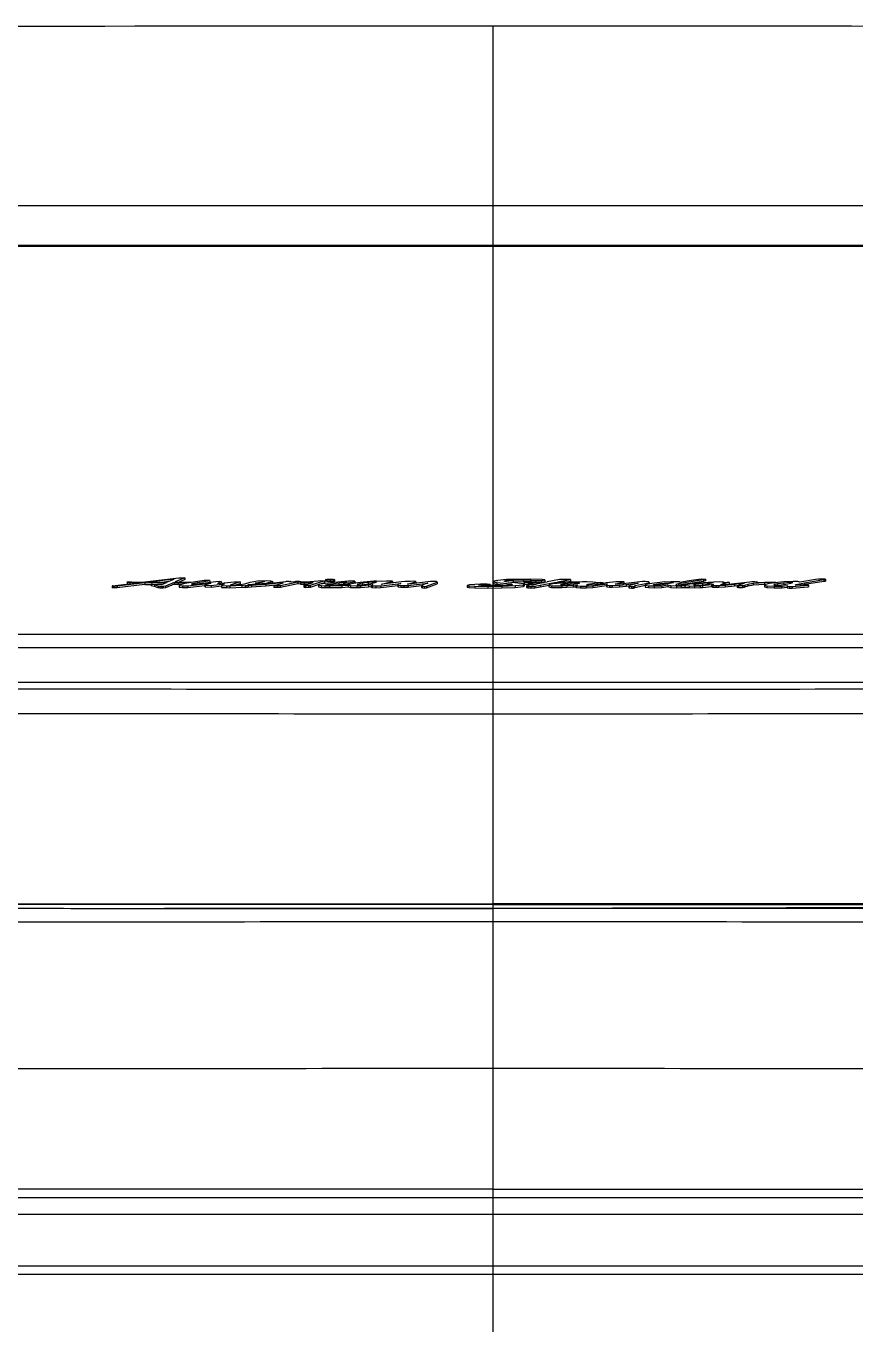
# Model space of a CAD drawing. Header units: millimetres. Extents: x 0 to 460316, y -63250 to 103204.
# Drawn here: x 204542.3 to 204639.6, y 49847.6 to 50000 of the extents above; entities that cross this region are included whole.
import ezdxf

# ---------------------------------------------------------------- set-up
doc = ezdxf.new("R2010")
doc.units = ezdxf.units.MM
doc.header["$LTSCALE"] = 25
doc.linetypes.add('CENTER', pattern=[50.8, 31.75, -6.35, 6.35, -6.35])
doc.layers.add('1', color=1, linetype='CENTER')
doc.layers.add('line', color=7, linetype='Continuous')

msp = doc.modelspace()

# ---------------------------------------------------------------- linework, layer by layer
for p, q in [((204552.42, 49934.26), (204555.44, 49934.63)), ((204556.25, 49934.62), (204553.01, 49934.22)), ((204554.18, 49934.71), (204554.71, 49934.72)), ((204554.23, 49934.66), (204554.18, 49934.71)), ((204554.18, 49934.71), (204554.18, 49934.51)), ((204554.52, 49934.64), (204554.23, 49934.66)), ((204554.23, 49934.66), (204554.23, 49934.48)), ((204555.44, 49934.63), (204554.52, 49934.64)), ((204554.52, 49934.64), (204554.52, 49934.51)), ((204554.71, 49934.72), (204555.37, 49934.69)), ((204555.37, 49934.69), (204555.9, 49934.68)), ((204555.9, 49934.68), (204560.26, 49935.2)), ((204556.25, 49934.62), (204558.8, 49934.65)), ((204556.25, 49934.62), (204556.25, 49934.42)), ((204559.7, 49935.04), (204556.69, 49934.68)), ((204556.69, 49934.68), (204558.93, 49934.71)), ((204558.28, 49934.43), (204558.8, 49934.65)), ((204559.06, 49934.76), (204558.54, 49934.7)), ((204559.71, 49934.65), (204558.71, 49934.22)), ((204558.93, 49934.71), (204559.7, 49935.04)), ((204559.71, 49934.65), (204560.17, 49934.66)), ((204559.71, 49934.65), (204559.71, 49934.45)), ((204560.97, 49935.19), (204559.84, 49934.71)), ((204559.84, 49934.71), (204560.73, 49934.7)), ((204560.17, 49934.66), (204560.17, 49934.46)), ((204560.17, 49934.66), (204560.88, 49934.65)), ((204560.26, 49935.2), (204560.65, 49935.21)), ((204560.97, 49934.99), (204560.3, 49934.7)), ((204560.65, 49935.21), (204560.97, 49935.19)), ((204560.73, 49934.7), (204561.45, 49934.71)), ((204560.88, 49934.65), (204561.45, 49934.65)), ((204560.88, 49934.65), (204560.88, 49934.52)), ((204560.97, 49935.19), (204560.97, 49934.99)), ((204563.23, 49934.87), (204560.97, 49934.54)), ((204561.45, 49934.71), (204561.64, 49934.68)), ((204561.64, 49934.68), (204561.45, 49934.65)), ((204561.45, 49934.65), (204561.45, 49934.61)), ((204561.64, 49934.68), (204561.64, 49934.64)), ((204563.9, 49934.85), (204561.76, 49934.48)), ((204562.04, 49934.47), (204564.61, 49934.78)), ((204563.35, 49934.88), (204563.23, 49934.87)), ((204563.58, 49934.89), (204563.35, 49934.88)), ((204563.86, 49934.88), (204563.58, 49934.89)), ((204563.9, 49934.85), (204563.86, 49934.88)), ((204563.9, 49934.85), (204563.9, 49934.7)), ((204564.61, 49934.78), (204565.01, 49934.79)), ((204565.21, 49934.76), (204564.81, 49934.53)), ((204564.81, 49934.53), (204566.75, 49934.72)), ((204565.01, 49934.79), (204565.21, 49934.76)), ((204565.21, 49934.76), (204565.21, 49934.57)), ((204567.46, 49934.71), (204566.28, 49934.33)), ((204566.75, 49934.72), (204567.11, 49934.74)), ((204567.11, 49934.74), (204567.46, 49934.71)), ((204567.46, 49934.71), (204567.46, 49934.51)), ((204568.02, 49934.48), (204568.61, 49934.68)), ((204568.61, 49934.68), (204569.48, 49934.83)), ((204569.21, 49934.57), (204569.6, 49934.67)), ((204569.48, 49934.83), (204570.55, 49934.88)), ((204569.96, 49934.64), (204569.56, 49934.58)), ((204569.6, 49934.67), (204569.68, 49934.68)), ((204569.6, 49934.67), (204569.6, 49934.59)), ((204569.68, 49934.68), (204570, 49934.74)), ((204569.68, 49934.68), (204569.68, 49934.6)), ((204570.32, 49934.73), (204569.96, 49934.64)), ((204570, 49934.74), (204570.28, 49934.75)), ((204570, 49934.74), (204570, 49934.65)), ((204570.12, 49934.46), (204572.06, 49934.68)), ((204570.28, 49934.75), (204570.28, 49934.72)), ((204570.28, 49934.75), (204570.32, 49934.73)), ((204571.03, 49934.68), (204570.47, 49934.54)), ((204572.34, 49934.61), (204570.47, 49934.41)), ((204570.55, 49934.88), (204571.03, 49934.86)), ((204571.03, 49934.86), (204571.23, 49934.75)), ((204571.23, 49934.75), (204571.03, 49934.68)), ((204571.03, 49934.68), (204571.03, 49934.56)), ((204571.23, 49934.75), (204571.23, 49934.59)), ((204571.42, 49934.27), (204572.49, 49934.6)), ((204572.06, 49934.68), (204572.8, 49934.78)), ((204574.24, 49934.7), (204572.18, 49934.25)), ((204572.45, 49934.61), (204572.34, 49934.61)), ((204572.34, 49934.61), (204572.34, 49934.55)), ((204572.49, 49934.6), (204572.45, 49934.61)), ((204572.45, 49934.61), (204572.45, 49934.59)), ((204572.8, 49934.78), (204572.88, 49934.79)), ((204572.88, 49934.79), (204573.21, 49934.81)), ((204573.21, 49934.81), (204573.41, 49934.78)), ((204573.25, 49934.74), (204573.92, 49934.78)), ((204573.36, 49934.75), (204573.25, 49934.74)), ((204573.41, 49934.78), (204573.36, 49934.75)), ((204573.36, 49934.75), (204573.36, 49934.74)), ((204573.41, 49934.78), (204573.41, 49934.75)), ((204573.92, 49934.78), (204573.98, 49934.79)), ((204573.98, 49934.79), (204574.1, 49934.81)), ((204574.1, 49934.81), (204574.4, 49934.81)), ((204574.24, 49934.7), (204574.24, 49934.5)), ((204574.55, 49934.67), (204574.24, 49934.7)), ((204574.4, 49934.81), (204574.59, 49934.77)), ((204574.55, 49934.67), (204574.97, 49934.66)), ((204574.55, 49934.67), (204574.55, 49934.47)), ((204574.59, 49934.77), (204574.79, 49934.73)), ((204574.79, 49934.73), (204575.66, 49934.76)), ((204574.91, 49934.31), (204576.02, 49934.67)), ((204574.97, 49934.66), (204575.47, 49934.66)), ((204574.97, 49934.66), (204574.97, 49934.46)), ((204575.47, 49934.66), (204576.02, 49934.67)), ((204575.47, 49934.66), (204575.47, 49934.49)), ((204575.66, 49934.76), (204576.61, 49934.85)), ((204577.37, 49934.83), (204575.66, 49934.28)), ((204576.61, 49934.85), (204576.89, 49934.87)), ((204577.37, 49934.63), (204576.81, 49934.45)), ((204578.04, 49934.63), (204576.81, 49934.45)), ((204576.89, 49934.87), (204577.24, 49934.86)), ((204577.24, 49934.86), (204577.37, 49934.83)), ((204577.37, 49934.83), (204577.37, 49934.63)), ((204577.47, 49935.01), (204577.62, 49935.04)), ((204577.47, 49935.01), (204577.47, 49934.81)), ((204577.61, 49934.97), (204577.47, 49935.01)), ((204577.61, 49934.77), (204577.47, 49934.81)), ((204578, 49934.95), (204577.61, 49934.97)), ((204577.61, 49934.97), (204577.61, 49934.77)), ((204578, 49934.75), (204577.61, 49934.77)), ((204577.62, 49935.04), (204578, 49935.06)), ((204577.8, 49934.47), (204579.03, 49934.63)), ((204578, 49935.06), (204578.37, 49935.04)), ((204578.39, 49934.97), (204578, 49934.95)), ((204578, 49934.95), (204578, 49934.75)), ((204578.39, 49934.77), (204578, 49934.75)), ((204580.18, 49934.81), (204578.04, 49934.63)), ((204578.37, 49935.04), (204578.53, 49935.01)), ((204578.53, 49935.01), (204578.39, 49934.97)), ((204578.39, 49934.97), (204578.39, 49934.77)), ((204578.53, 49934.81), (204578.39, 49934.77)), ((204578.53, 49935.01), (204578.53, 49934.81)), ((204579.03, 49934.63), (204579.82, 49934.71)), ((204579.03, 49934.63), (204579.03, 49934.43)), ((204579.98, 49934.72), (204579.58, 49934.64)), ((204579.58, 49934.64), (204579.7, 49934.61)), ((204579.58, 49934.64), (204579.58, 49934.45)), ((204579.7, 49934.61), (204580.14, 49934.63)), ((204579.7, 49934.61), (204579.7, 49934.41)), ((204579.82, 49934.71), (204579.98, 49934.72)), ((204579.82, 49934.71), (204579.82, 49934.69)), ((204580.14, 49934.63), (204580.89, 49934.74)), ((204580.14, 49934.63), (204580.14, 49934.43)), ((204580.69, 49934.81), (204580.18, 49934.81)), ((204581.52, 49934.67), (204580.25, 49934.44)), ((204580.93, 49934.79), (204580.69, 49934.81)), ((204580.89, 49934.74), (204580.93, 49934.79)), ((204580.89, 49934.74), (204580.89, 49934.56)), ((204580.93, 49934.79), (204580.93, 49934.59)), ((204583.15, 49934.79), (204581.52, 49934.67)), ((204582.47, 49934.64), (204581.8, 49934.57)), ((204583.11, 49934.68), (204582.47, 49934.64)), ((204582.47, 49934.64), (204582.47, 49934.48)), ((204582.79, 49934.52), (204583.46, 49934.7)), ((204583.46, 49934.7), (204583.11, 49934.68)), ((204583.11, 49934.68), (204583.11, 49934.6)), ((204583.46, 49934.79), (204583.15, 49934.79)), ((204584.06, 49934.77), (204583.46, 49934.79)), ((204584.02, 49934.45), (204585.32, 49934.76)), ((204584.61, 49934.81), (204584.06, 49934.77)), ((204586.39, 49934.72), (204584.17, 49934.44)), ((204585.09, 49934.81), (204584.61, 49934.81)), ((204585.32, 49934.79), (204585.09, 49934.81)), ((204585.32, 49934.76), (204585.32, 49934.79)), ((204585.32, 49934.76), (204585.32, 49934.58)), ((204586.83, 49934.75), (204586.39, 49934.72)), ((204587.42, 49934.78), (204586.83, 49934.75)), ((204587.11, 49934.45), (204588.06, 49934.71)), ((204589.8, 49934.77), (204587.26, 49934.44)), ((204587.74, 49934.79), (204587.42, 49934.78)), ((204588.06, 49934.76), (204587.74, 49934.79)), ((204588.06, 49934.71), (204588.06, 49934.76)), ((204588.06, 49934.71), (204588.06, 49934.54)), ((204589.32, 49934.21), (204590.59, 49934.68)), ((204590.19, 49934.78), (204589.8, 49934.77)), ((204590.51, 49934.77), (204590.19, 49934.78)), ((204590.59, 49934.68), (204590.51, 49934.77)), ((204590.59, 49934.68), (204590.59, 49934.48)), ((204597.29, 49934.81), (204597.2, 49934.72)), ((204597.2, 49934.72), (204597.56, 49934.65)), ((204597.2, 49934.72), (204597.2, 49934.52)), ((204597.55, 49934.88), (204597.29, 49934.81)), ((204597.55, 49934.88), (204597.7, 49934.89)), ((204597.56, 49934.65), (204597.56, 49934.45)), ((204597.56, 49934.65), (204598.8, 49934.53)), ((204598.71, 49934.99), (204597.7, 49934.89)), ((204598.45, 49934.8), (204598.62, 49934.87)), ((204598.67, 49934.73), (204598.45, 49934.8)), ((204598.62, 49934.87), (204599.51, 49934.94)), ((204598.62, 49934.87), (204598.62, 49934.74)), ((204599.29, 49934.65), (204598.67, 49934.73)), ((204599.78, 49935.02), (204598.71, 49934.99)), ((204598.95, 49934.7), (204599.51, 49934.74)), ((204600.05, 49934.59), (204599.29, 49934.65)), ((204599.51, 49934.94), (204600.71, 49934.97)), ((204599.51, 49934.94), (204599.51, 49934.74)), ((204599.51, 49934.74), (204600.71, 49934.77)), ((204601.56, 49935.04), (204599.78, 49935.02)), ((204600.71, 49934.51), (204600.05, 49934.59)), ((204600.71, 49934.97), (204600.71, 49934.77)), ((204600.71, 49934.97), (204601.51, 49934.96)), ((204600.71, 49934.77), (204601.51, 49934.76)), ((204600.85, 49934.67), (204600.8, 49934.65)), ((204600.8, 49934.65), (204600.8, 49934.45)), ((204600.8, 49934.65), (204601.25, 49934.6)), ((204601.11, 49934.7), (204600.85, 49934.67)), ((204601.11, 49934.7), (204603.5, 49934.71)), ((204601.25, 49934.6), (204601.25, 49934.41)), ((204601.25, 49934.6), (204601.47, 49934.59)), ((204601.47, 49934.59), (204601.59, 49934.6)), ((204601.47, 49934.59), (204601.47, 49934.42)), ((204601.51, 49934.96), (204601.51, 49934.93)), ((204601.51, 49934.93), (204601.56, 49934.89)), ((204601.51, 49934.93), (204601.51, 49934.73)), ((204601.51, 49934.73), (204601.55, 49934.7)), ((204602.89, 49935.01), (204601.56, 49935.04)), ((204601.56, 49934.89), (204602.13, 49934.87)), ((204601.56, 49934.89), (204601.56, 49934.7)), ((204601.59, 49934.6), (204601.67, 49934.61)), ((204601.59, 49934.6), (204601.59, 49934.42)), ((204601.67, 49934.61), (204601.78, 49934.63)), ((204601.67, 49934.61), (204601.67, 49934.41)), ((204601.78, 49934.63), (204603.18, 49934.64)), ((204601.78, 49934.63), (204601.78, 49934.44)), ((204603.18, 49934.64), (204601.87, 49934.36)), ((204602.13, 49934.87), (204602.8, 49934.88)), ((204602.13, 49934.87), (204602.13, 49934.7)), ((204602.67, 49934.33), (204604.35, 49934.64)), ((204602.8, 49934.88), (204603.2, 49934.95)), ((204602.8, 49934.88), (204602.8, 49934.7)), ((204603.2, 49934.95), (204602.89, 49935.01)), ((204602.92, 49934.7), (204603.2, 49934.75)), ((204603.2, 49934.95), (204603.2, 49934.75)), ((204604.94, 49935.01), (204603.5, 49934.71)), ((204604.35, 49934.64), (204605.69, 49934.65)), ((204604.35, 49934.64), (204604.35, 49934.51)), ((204605.69, 49934.65), (204604.64, 49934.55)), ((204604.71, 49934.71), (204606.22, 49934.99)), ((204604.71, 49934.71), (204606.89, 49934.72)), ((204605.16, 49935.02), (204604.94, 49935.01)), ((204606.22, 49935.02), (204605.16, 49935.02)), ((204605.8, 49934.71), (204606.22, 49934.79)), ((204606.85, 49934.63), (204605.87, 49934.54)), ((204606.22, 49934.99), (204606.22, 49935.02)), ((204606.22, 49934.99), (204606.22, 49934.79)), ((204607.11, 49934.64), (204606.85, 49934.63)), ((204606.85, 49934.63), (204606.85, 49934.51)), ((204606.89, 49934.72), (204607.65, 49934.75)), ((204607.29, 49934.63), (204607.11, 49934.64)), ((204607.11, 49934.64), (204607.11, 49934.55)), ((204607.29, 49934.57), (204607.29, 49934.63)), ((204607.65, 49934.75), (204608.14, 49934.76)), ((204608.14, 49934.76), (204608.85, 49934.74)), ((204609.34, 49934.59), (204608.23, 49934.4)), ((204608.85, 49934.74), (204609.2, 49934.7)), ((204609.2, 49934.7), (204609.2, 49934.67)), ((204609.2, 49934.67), (204609.74, 49934.68)), ((204609.85, 49934.63), (204609.34, 49934.59)), ((204609.34, 49934.59), (204609.34, 49934.45)), ((204609.74, 49934.68), (204610, 49934.67)), ((204609.85, 49934.63), (204610, 49934.65)), ((204609.85, 49934.63), (204609.85, 49934.53)), ((204610, 49934.67), (204610, 49934.65)), ((204610, 49934.65), (204610, 49934.55)), ((204610, 49934.55), (204610.45, 49934.64)), ((204610.45, 49934.64), (204611.56, 49934.77)), ((204611.56, 49934.77), (204612.18, 49934.78)), ((204611.61, 49934.51), (204612.05, 49934.61)), ((204612.05, 49934.61), (204612.47, 49934.73)), ((204612.05, 49934.61), (204612.05, 49934.47)), ((204612.18, 49934.78), (204612.45, 49934.75)), ((204612.45, 49934.75), (204612.47, 49934.73)), ((204612.47, 49934.73), (204612.47, 49934.54)), ((204613.74, 49934.65), (204612.72, 49934.53)), ((204614.67, 49934.75), (204613.74, 49934.65)), ((204614.98, 49934.76), (204614.67, 49934.75)), ((204615.43, 49934.73), (204614.98, 49934.76)), ((204615.07, 49934.55), (204615.47, 49934.66)), ((204615.47, 49934.66), (204615.43, 49934.73)), ((204615.47, 49934.66), (204615.47, 49934.49)), ((204616.72, 49934.65), (204615.78, 49934.55)), ((204617.26, 49934.71), (204616.72, 49934.65)), ((204617.26, 49934.71), (204617.35, 49934.72)), ((204617.35, 49934.72), (204618.01, 49934.76)), ((204617.38, 49934.59), (204617.83, 49934.63)), ((204618.27, 49934.61), (204617.65, 49934.51)), ((204617.83, 49934.63), (204618.32, 49934.64)), ((204617.83, 49934.63), (204617.83, 49934.54)), ((204618.01, 49934.76), (204618.63, 49934.78)), ((204618.32, 49934.64), (204618.27, 49934.61)), ((204618.63, 49934.78), (204618.98, 49934.76)), ((204621.83, 49934.98), (204618.9, 49934.51)), ((204621.83, 49934.78), (204618.9, 49934.32)), ((204618.98, 49934.76), (204619.07, 49934.7)), ((204619.07, 49934.7), (204620.14, 49934.88)), ((204620.14, 49934.88), (204621.54, 49935.09)), ((204620.23, 49934.5), (204621.25, 49934.6)), ((204621.25, 49934.6), (204621.83, 49934.66)), ((204621.54, 49935.09), (204622.05, 49935.05)), ((204622.81, 49934.65), (204621.7, 49934.55)), ((204621.87, 49935.02), (204621.83, 49934.98)), ((204621.83, 49934.98), (204621.83, 49934.78)), ((204621.87, 49934.82), (204621.83, 49934.78)), ((204621.83, 49934.66), (204622.99, 49934.74)), ((204622.05, 49935.05), (204621.87, 49935.02)), ((204621.87, 49935.02), (204621.87, 49934.82)), ((204622.05, 49934.85), (204621.87, 49934.82)), ((204622.05, 49935.05), (204622.05, 49934.85)), ((204622.32, 49934.55), (204622.81, 49934.61)), ((204622.81, 49934.65), (204622.81, 49934.61)), ((204622.99, 49934.64), (204622.81, 49934.65)), ((204622.81, 49934.61), (204622.99, 49934.64)), ((204622.99, 49934.74), (204623.74, 49934.76)), ((204623.74, 49934.76), (204624.19, 49934.74)), ((204624.14, 49934.7), (204624.05, 49934.67)), ((204624.05, 49934.67), (204624.23, 49934.66)), ((204624.19, 49934.74), (204624.14, 49934.7)), ((204624.14, 49934.7), (204624.14, 49934.66)), ((204624.19, 49934.74), (204624.19, 49934.66)), ((204624.23, 49934.66), (204624.59, 49934.68)), ((204624.85, 49934.64), (204624.32, 49934.53)), ((204624.59, 49934.68), (204624.81, 49934.68)), ((204624.76, 49934.44), (204627.25, 49934.74)), ((204624.81, 49934.68), (204624.85, 49934.64)), ((204624.85, 49934.64), (204624.85, 49934.45)), ((204627.25, 49934.74), (204627.52, 49934.76)), ((204627.52, 49934.76), (204627.87, 49934.76)), ((204628.99, 49934.63), (204627.65, 49934.54)), ((204627.87, 49934.76), (204628.14, 49934.73)), ((204628.14, 49934.73), (204628.01, 49934.66)), ((204628.01, 49934.66), (204628.99, 49934.69)), ((204628.14, 49934.73), (204628.14, 49934.66)), ((204628.99, 49934.69), (204629.96, 49934.7)), ((204630.14, 49934.64), (204628.99, 49934.63)), ((204628.99, 49934.63), (204628.99, 49934.43)), ((204630.54, 49934.67), (204629.52, 49934.52)), ((204629.96, 49934.7), (204630.19, 49934.69)), ((204630.32, 49934.66), (204630.14, 49934.64)), ((204630.14, 49934.64), (204630.14, 49934.61)), ((204630.19, 49934.69), (204630.32, 49934.66)), ((204630.32, 49934.66), (204630.32, 49934.63)), ((204631.25, 49934.59), (204630.5, 49934.51)), ((204631.25, 49934.73), (204630.54, 49934.67)), ((204632.37, 49934.76), (204631.25, 49934.73)), ((204631.92, 49934.65), (204631.25, 49934.59)), ((204631.25, 49934.59), (204631.25, 49934.41)), ((204631.92, 49934.65), (204631.92, 49934.54)), ((204632.19, 49934.65), (204631.92, 49934.65)), ((204632.1, 49934.58), (204632.32, 49934.64)), ((204632.19, 49934.65), (204632.19, 49934.6)), ((204632.32, 49934.64), (204632.19, 49934.65)), ((204632.9, 49934.75), (204632.37, 49934.76)), ((204632.72, 49934.42), (204633.7, 49934.63)), ((204633.12, 49934.7), (204632.9, 49934.75)), ((204634.99, 49935.02), (204633.12, 49934.7)), ((204633.7, 49934.63), (204635.97, 49935.01)), ((204633.7, 49934.44), (204635.97, 49934.81)), ((204633.7, 49934.63), (204633.7, 49934.44)), ((204635.34, 49935.05), (204634.99, 49935.02)), ((204635.65, 49935.06), (204635.34, 49935.05)), ((204636.1, 49935.05), (204635.65, 49935.06)), ((204635.97, 49935.01), (204636.14, 49935.02)), ((204635.97, 49935.01), (204635.97, 49934.81)), ((204635.97, 49934.81), (204636.14, 49934.82)), ((204636.14, 49935.02), (204636.1, 49935.05)), ((204636.14, 49935.02), (204636.14, 49934.82)), ((204552.46, 49934.24), (204552.42, 49934.26)), ((204552.42, 49934.26), (204552.42, 49934.06)), ((204552.46, 49934.04), (204552.42, 49934.06)), ((204552.62, 49934.22), (204552.46, 49934.24)), ((204552.46, 49934.24), (204552.46, 49934.04)), ((204552.62, 49934.02), (204552.46, 49934.04)), ((204553.01, 49934.22), (204552.62, 49934.22)), ((204552.62, 49934.22), (204552.62, 49934.02)), ((204553.01, 49934.02), (204552.62, 49934.02)), ((204556.25, 49934.42), (204553.01, 49934.02)), ((204553.01, 49934.22), (204553.01, 49934.02)), ((204554.22, 49934.48), (204554.18, 49934.51)), ((204556.25, 49934.42), (204557.01, 49934.43)), ((204557.01, 49934.44), (204557.07, 49934.45)), ((204557.01, 49934.44), (204557.01, 49934.24)), ((204557.41, 49934.39), (204557.01, 49934.44)), ((204557.41, 49934.19), (204557.01, 49934.24)), ((204557.07, 49934.45), (204557.1, 49934.46)), ((204557.1, 49934.46), (204558.28, 49934.43)), ((204557.41, 49934.39), (204557.41, 49934.19)), ((204557.84, 49934.22), (204557.41, 49934.39)), ((204557.84, 49934.02), (204557.41, 49934.19)), ((204557.77, 49934.44), (204558.32, 49934.45)), ((204558.04, 49934.2), (204557.84, 49934.22)), ((204557.84, 49934.22), (204557.84, 49934.02)), ((204558.04, 49934), (204557.84, 49934.02)), ((204558.28, 49934.2), (204558.04, 49934.2)), ((204558.04, 49934.2), (204558.04, 49934)), ((204558.28, 49934), (204558.04, 49934)), ((204558.4, 49934.2), (204558.28, 49934.2)), ((204558.28, 49934.2), (204558.28, 49934)), ((204558.4, 49934), (204558.28, 49934)), ((204558.71, 49934.22), (204558.4, 49934.2)), ((204558.4, 49934.2), (204558.4, 49934)), ((204558.71, 49934.02), (204558.4, 49934)), ((204559.71, 49934.45), (204558.71, 49934.02)), ((204558.71, 49934.22), (204558.71, 49934.02)), ((204559.71, 49934.45), (204560.17, 49934.46)), ((204560.17, 49934.46), (204560.62, 49934.45)), ((204560.38, 49934.39), (204560.3, 49934.3)), ((204560.3, 49934.3), (204560.69, 49934.25)), ((204560.3, 49934.3), (204560.3, 49934.1)), ((204560.3, 49934.1), (204560.69, 49934.05)), ((204560.97, 49934.54), (204560.38, 49934.39)), ((204560.69, 49934.25), (204560.69, 49934.05)), ((204560.69, 49934.25), (204561.33, 49934.25)), ((204560.69, 49934.05), (204561.33, 49934.05)), ((204561.33, 49934.25), (204564.02, 49934.59)), ((204561.33, 49934.05), (204563.31, 49934.3)), ((204561.33, 49934.25), (204561.33, 49934.05)), ((204561.76, 49934.48), (204561.8, 49934.46)), ((204561.8, 49934.46), (204562.04, 49934.47)), ((204564.02, 49934.59), (204563.31, 49934.35)), ((204563.31, 49934.35), (204563.35, 49934.33)), ((204563.31, 49934.35), (204563.31, 49934.15)), ((204563.31, 49934.15), (204563.35, 49934.13)), ((204563.35, 49934.33), (204564.06, 49934.31)), ((204563.35, 49934.33), (204563.35, 49934.13)), ((204563.35, 49934.13), (204564.06, 49934.11)), ((204564.06, 49934.31), (204565.6, 49934.5)), ((204564.06, 49934.31), (204564.06, 49934.11)), ((204564.06, 49934.11), (204565.25, 49934.26)), ((204565.6, 49934.5), (204565.25, 49934.28)), ((204565.25, 49934.28), (204565.25, 49934.08)), ((204565.25, 49934.28), (204565.84, 49934.25)), ((204565.25, 49934.08), (204565.84, 49934.05)), ((204565.84, 49934.25), (204565.84, 49934.05)), ((204565.84, 49934.25), (204566.24, 49934.24)), ((204565.84, 49934.05), (204566.24, 49934.04)), ((204566.24, 49934.24), (204567.66, 49934.32)), ((204566.24, 49934.24), (204566.24, 49934.04)), ((204566.24, 49934.04), (204567.66, 49934.12)), ((204566.28, 49934.33), (204566.35, 49934.33)), ((204566.35, 49934.33), (204567.43, 49934.4)), ((204567.46, 49934.51), (204567.03, 49934.37)), ((204567.43, 49934.4), (204568.02, 49934.48)), ((204567.66, 49934.32), (204567.66, 49934.12)), ((204567.66, 49934.32), (204568.05, 49934.27)), ((204567.66, 49934.12), (204568.05, 49934.07)), ((204568.41, 49934.27), (204568.05, 49934.27)), ((204568.05, 49934.27), (204568.05, 49934.07)), ((204568.41, 49934.07), (204568.05, 49934.07)), ((204570.47, 49934.54), (204568.34, 49934.36)), ((204568.34, 49934.33), (204570.12, 49934.46)), ((204568.34, 49934.36), (204568.34, 49934.33)), ((204568.77, 49934.29), (204568.41, 49934.27)), ((204568.41, 49934.27), (204568.41, 49934.07)), ((204568.77, 49934.09), (204568.41, 49934.07)), ((204570.47, 49934.41), (204568.77, 49934.29)), ((204568.77, 49934.29), (204568.77, 49934.09)), ((204570.47, 49934.21), (204568.77, 49934.09)), ((204569.36, 49934.57), (204569.21, 49934.57)), ((204569.56, 49934.58), (204569.36, 49934.57)), ((204570.47, 49934.54), (204570.47, 49934.5)), ((204570.47, 49934.41), (204570.47, 49934.21)), ((204571.64, 49934.33), (204570.47, 49934.21)), ((204571.78, 49934.25), (204571.42, 49934.27)), ((204571.42, 49934.27), (204571.42, 49934.07)), ((204571.78, 49934.05), (204571.42, 49934.07)), ((204572.18, 49934.25), (204571.78, 49934.25)), ((204571.78, 49934.25), (204571.78, 49934.05)), ((204572.18, 49934.06), (204571.78, 49934.05)), ((204574.24, 49934.5), (204572.18, 49934.06)), ((204572.18, 49934.25), (204572.18, 49934.06)), ((204574.55, 49934.47), (204574.24, 49934.5)), ((204574.55, 49934.47), (204574.97, 49934.46)), ((204574.95, 49934.29), (204574.91, 49934.31)), ((204574.91, 49934.31), (204574.91, 49934.12)), ((204574.95, 49934.09), (204574.91, 49934.12)), ((204574.95, 49934.26), (204574.95, 49934.29)), ((204574.95, 49934.26), (204574.95, 49934.06)), ((204575.11, 49934.24), (204574.95, 49934.26)), ((204575.11, 49934.04), (204574.95, 49934.06)), ((204574.97, 49934.46), (204575.37, 49934.46)), ((204575.46, 49934.25), (204575.11, 49934.24)), ((204575.11, 49934.24), (204575.11, 49934.04)), ((204575.46, 49934.05), (204575.11, 49934.04)), ((204575.66, 49934.28), (204575.46, 49934.25)), ((204575.46, 49934.25), (204575.46, 49934.05)), ((204575.66, 49934.08), (204575.46, 49934.05)), ((204576.81, 49934.45), (204575.66, 49934.08)), ((204575.66, 49934.28), (204575.66, 49934.08)), ((204576.81, 49934.45), (204576.65, 49934.36)), ((204576.65, 49934.36), (204576.65, 49934.16)), ((204576.65, 49934.36), (204576.97, 49934.28)), ((204576.65, 49934.16), (204576.97, 49934.08)), ((204576.97, 49934.28), (204577.4, 49934.25)), ((204576.97, 49934.28), (204576.97, 49934.08)), ((204576.97, 49934.08), (204577.4, 49934.05)), ((204577.4, 49934.25), (204577.4, 49934.05)), ((204577.4, 49934.25), (204577.92, 49934.25)), ((204577.4, 49934.05), (204577.92, 49934.05)), ((204577.52, 49934.38), (204577.8, 49934.47)), ((204577.6, 49934.34), (204577.52, 49934.38)), ((204578.28, 49934.32), (204577.6, 49934.34)), ((204577.8, 49934.47), (204577.8, 49934.33)), ((204577.92, 49934.25), (204579.38, 49934.28)), ((204577.92, 49934.25), (204577.92, 49934.05)), ((204577.92, 49934.05), (204579.38, 49934.08)), ((204578.17, 49934.32), (204579.03, 49934.43)), ((204579.23, 49934.33), (204578.28, 49934.32)), ((204579.03, 49934.43), (204579.58, 49934.49)), ((204580.1, 49934.39), (204579.23, 49934.33)), ((204579.38, 49934.28), (204580.14, 49934.33)), ((204579.38, 49934.28), (204579.38, 49934.08)), ((204579.38, 49934.08), (204580.14, 49934.13)), ((204579.58, 49934.45), (204579.7, 49934.41)), ((204579.7, 49934.41), (204580.14, 49934.43)), ((204580.25, 49934.44), (204580.1, 49934.39)), ((204580.14, 49934.43), (204580.41, 49934.47)), ((204580.14, 49934.33), (204580.14, 49934.13)), ((204580.14, 49934.33), (204580.41, 49934.28)), ((204580.14, 49934.13), (204580.41, 49934.08)), ((204580.41, 49934.28), (204581.13, 49934.25)), ((204580.41, 49934.28), (204580.41, 49934.08)), ((204580.41, 49934.08), (204581.13, 49934.06)), ((204580.91, 49934.56), (204580.93, 49934.59)), ((204581.13, 49934.25), (204581.56, 49934.27)), ((204581.13, 49934.25), (204581.13, 49934.06)), ((204581.13, 49934.06), (204581.56, 49934.07)), ((204581.25, 49934.45), (204581.17, 49934.38)), ((204581.17, 49934.38), (204581.36, 49934.38)), ((204581.8, 49934.57), (204581.25, 49934.45)), ((204581.25, 49934.45), (204581.25, 49934.38)), ((204581.36, 49934.38), (204581.72, 49934.39)), ((204581.56, 49934.27), (204582.51, 49934.36)), ((204581.56, 49934.27), (204581.56, 49934.07)), ((204581.56, 49934.07), (204582.51, 49934.16)), ((204581.72, 49934.39), (204582.79, 49934.52)), ((204581.8, 49934.57), (204581.8, 49934.4)), ((204582.51, 49934.36), (204583.03, 49934.43)), ((204582.51, 49934.36), (204582.51, 49934.16)), ((204582.51, 49934.16), (204582.83, 49934.2)), ((204583.03, 49934.43), (204582.83, 49934.33)), ((204582.83, 49934.33), (204582.83, 49934.13)), ((204582.83, 49934.33), (204582.95, 49934.27)), ((204582.83, 49934.13), (204582.95, 49934.08)), ((204582.95, 49934.27), (204583.38, 49934.24)), ((204582.95, 49934.27), (204582.95, 49934.08)), ((204582.95, 49934.08), (204583.38, 49934.04)), ((204583.38, 49934.24), (204583.98, 49934.25)), ((204583.38, 49934.24), (204583.38, 49934.04)), ((204583.38, 49934.04), (204583.98, 49934.06)), ((204583.98, 49934.25), (204586.31, 49934.55)), ((204583.98, 49934.06), (204585.96, 49934.31)), ((204583.98, 49934.25), (204583.98, 49934.06)), ((204584.06, 49934.43), (204584.02, 49934.45)), ((204584.17, 49934.44), (204584.06, 49934.43)), ((204586.04, 49934.45), (204585.96, 49934.38)), ((204585.96, 49934.38), (204585.96, 49934.19)), ((204585.96, 49934.38), (204586, 49934.34)), ((204585.96, 49934.19), (204586, 49934.14)), ((204586, 49934.34), (204586.31, 49934.3)), ((204586, 49934.34), (204586, 49934.14)), ((204586, 49934.14), (204586.31, 49934.1)), ((204586.31, 49934.55), (204586.04, 49934.45)), ((204586.31, 49934.3), (204586.67, 49934.29)), ((204586.31, 49934.3), (204586.31, 49934.1)), ((204586.31, 49934.1), (204586.67, 49934.09)), ((204586.67, 49934.29), (204587.18, 49934.31)), ((204586.67, 49934.29), (204586.67, 49934.09)), ((204586.67, 49934.09), (204587.18, 49934.11)), ((204587.15, 49934.44), (204587.11, 49934.45)), ((204587.26, 49934.44), (204587.15, 49934.44)), ((204587.18, 49934.31), (204589.48, 49934.57)), ((204587.18, 49934.31), (204587.18, 49934.11)), ((204587.18, 49934.11), (204588.75, 49934.29)), ((204589.09, 49934.44), (204588.73, 49934.27)), ((204588.73, 49934.27), (204588.73, 49934.08)), ((204588.73, 49934.27), (204588.85, 49934.22)), ((204588.73, 49934.08), (204588.85, 49934.02)), ((204588.85, 49934.22), (204588.85, 49934.02)), ((204588.85, 49934.22), (204589.09, 49934.2)), ((204588.85, 49934.02), (204589.09, 49934)), ((204589.48, 49934.57), (204589.09, 49934.44)), ((204589.09, 49934.2), (204589.32, 49934.21)), ((204589.09, 49934.2), (204589.09, 49934)), ((204589.09, 49934), (204589.32, 49934.01)), ((204589.32, 49934.01), (204590.59, 49934.48)), ((204589.32, 49934.21), (204589.32, 49934.01)), ((204594.36, 49934.37), (204594.09, 49934.31)), ((204594.09, 49934.31), (204594.31, 49934.25)), ((204594.09, 49934.31), (204594.09, 49934.11)), ((204594.09, 49934.11), (204594.31, 49934.05)), ((204594.31, 49934.25), (204594.31, 49934.05)), ((204594.31, 49934.25), (204594.98, 49934.22)), ((204594.31, 49934.05), (204594.98, 49934.02)), ((204594.98, 49934.42), (204594.36, 49934.37)), ((204595.65, 49934.44), (204594.98, 49934.42)), ((204594.98, 49934.22), (204594.98, 49934.02)), ((204594.98, 49934.22), (204596.53, 49934.2)), ((204594.98, 49934.02), (204596.53, 49934)), ((204595.42, 49934.33), (204595.6, 49934.36)), ((204595.69, 49934.29), (204595.42, 49934.33)), ((204595.6, 49934.36), (204596.49, 49934.4)), ((204595.6, 49934.36), (204595.6, 49934.31)), ((204596.44, 49934.44), (204595.65, 49934.44)), ((204596.49, 49934.28), (204595.69, 49934.29)), ((204596.79, 49934.42), (204596.44, 49934.44)), ((204596.49, 49934.4), (204596.78, 49934.42)), ((204596.49, 49934.4), (204596.49, 49934.28)), ((204597.51, 49934.29), (204596.49, 49934.28)), ((204596.53, 49934.2), (204598.18, 49934.22)), ((204596.53, 49934.2), (204596.53, 49934)), ((204596.53, 49934), (204598.18, 49934.02)), ((204596.78, 49934.42), (204596.79, 49934.42)), ((204596.78, 49934.42), (204596.78, 49934.28)), ((204596.79, 49934.42), (204596.79, 49934.28)), ((204597.2, 49934.52), (204597.56, 49934.45)), ((204598.14, 49934.31), (204597.51, 49934.29)), ((204597.56, 49934.45), (204598.72, 49934.34)), ((204598.89, 49934.35), (204598.14, 49934.31)), ((204598.18, 49934.22), (204599.74, 49934.28)), ((204598.18, 49934.22), (204598.18, 49934.02)), ((204598.18, 49934.02), (204599.74, 49934.08)), ((204598.8, 49934.53), (204598.8, 49934.35)), ((204598.8, 49934.53), (204599.29, 49934.48)), ((204599.42, 49934.39), (204598.89, 49934.35)), ((204599.29, 49934.48), (204599.42, 49934.39)), ((204599.29, 49934.48), (204599.29, 49934.38)), ((204599.74, 49934.28), (204600.67, 49934.37)), ((204599.74, 49934.28), (204599.74, 49934.08)), ((204599.74, 49934.08), (204600.67, 49934.17)), ((204600.67, 49934.37), (204600.8, 49934.42)), ((204600.67, 49934.37), (204600.67, 49934.17)), ((204600.67, 49934.17), (204600.8, 49934.22)), ((204600.8, 49934.42), (204600.71, 49934.51)), ((204600.8, 49934.45), (204601.25, 49934.4)), ((204600.8, 49934.42), (204600.8, 49934.22)), ((204601.2, 49934.28), (204601.07, 49934.25)), ((204601.07, 49934.25), (204601.2, 49934.21)), ((204601.07, 49934.25), (204601.07, 49934.05)), ((204601.07, 49934.05), (204601.2, 49934.01)), ((204601.34, 49934.32), (204601.2, 49934.28)), ((204601.2, 49934.21), (204601.56, 49934.21)), ((204601.2, 49934.21), (204601.2, 49934.01)), ((204601.2, 49934.01), (204601.56, 49934.01)), ((204601.34, 49934.43), (204601.25, 49934.41)), ((204601.25, 49934.41), (204601.25, 49934.29)), ((204601.25, 49934.41), (204601.38, 49934.37)), ((204601.6, 49934.42), (204601.34, 49934.43)), ((204601.38, 49934.37), (204601.34, 49934.32)), ((204601.56, 49934.21), (204602.05, 49934.23)), ((204601.56, 49934.21), (204601.56, 49934.01)), ((204601.56, 49934.01), (204602.05, 49934.03)), ((204601.69, 49934.39), (204601.6, 49934.42)), ((204601.65, 49934.4), (204601.67, 49934.41)), ((204601.67, 49934.41), (204601.78, 49934.44)), ((204601.87, 49934.36), (204601.69, 49934.39)), ((204601.78, 49934.44), (204602.21, 49934.44)), ((204602.05, 49934.23), (204602.67, 49934.33)), ((204602.05, 49934.23), (204602.05, 49934.03)), ((204602.05, 49934.03), (204602.67, 49934.13)), ((204602.67, 49934.33), (204602.67, 49934.13)), ((204602.67, 49934.13), (204603.69, 49934.32)), ((204603.83, 49934.42), (204603.69, 49934.34)), ((204603.69, 49934.34), (204604, 49934.27)), ((204603.69, 49934.34), (204603.69, 49934.14)), ((204603.69, 49934.14), (204604, 49934.07)), ((204604.12, 49934.48), (204603.83, 49934.42)), ((204604, 49934.27), (204605.2, 49934.26)), ((204604, 49934.27), (204604, 49934.07)), ((204604, 49934.07), (204605.2, 49934.06)), ((204604.64, 49934.55), (204604.12, 49934.48)), ((204605.34, 49934.47), (204605.03, 49934.4)), ((204605.03, 49934.4), (204605.11, 49934.37)), ((204605.11, 49934.37), (204605.78, 49934.4)), ((204605.2, 49934.26), (204605.78, 49934.29)), ((204605.2, 49934.26), (204605.2, 49934.06)), ((204605.2, 49934.06), (204605.78, 49934.09)), ((204605.87, 49934.54), (204605.34, 49934.47)), ((204605.34, 49934.47), (204605.34, 49934.38)), ((204605.78, 49934.4), (204606.63, 49934.48)), ((204605.78, 49934.29), (204606.54, 49934.33)), ((204605.78, 49934.29), (204605.78, 49934.09)), ((204605.78, 49934.09), (204606.54, 49934.13)), ((204605.87, 49934.54), (204605.87, 49934.41)), ((204606.54, 49934.33), (204607.03, 49934.38)), ((204606.54, 49934.33), (204606.54, 49934.13)), ((204606.54, 49934.13), (204606.85, 49934.16)), ((204606.63, 49934.48), (204607.29, 49934.57)), ((204607.03, 49934.38), (204606.85, 49934.29)), ((204606.85, 49934.29), (204606.85, 49934.1)), ((204606.85, 49934.29), (204606.94, 49934.25)), ((204606.85, 49934.1), (204606.94, 49934.05)), ((204606.94, 49934.25), (204606.94, 49934.05)), ((204606.94, 49934.25), (204607.38, 49934.22)), ((204606.94, 49934.05), (204607.38, 49934.02)), ((204607.38, 49934.22), (204607.38, 49934.02)), ((204607.38, 49934.22), (204608.09, 49934.22)), ((204607.38, 49934.02), (204608.09, 49934.02)), ((204608.23, 49934.4), (204608.09, 49934.36)), ((204608.09, 49934.36), (204608.23, 49934.36)), ((204608.09, 49934.22), (204608.85, 49934.26)), ((204608.09, 49934.22), (204608.09, 49934.02)), ((204608.09, 49934.02), (204608.85, 49934.06)), ((204608.23, 49934.4), (204608.23, 49934.36)), ((204608.23, 49934.36), (204608.36, 49934.36)), ((204608.36, 49934.36), (204609.12, 49934.41)), ((204608.85, 49934.26), (204610.58, 49934.51)), ((204608.85, 49934.06), (204610.45, 49934.3)), ((204608.85, 49934.26), (204608.85, 49934.06)), ((204609.12, 49934.41), (204610, 49934.55)), ((204610.58, 49934.51), (204610.45, 49934.42)), ((204610.45, 49934.42), (204610.49, 49934.35)), ((204610.45, 49934.42), (204610.45, 49934.22)), ((204610.45, 49934.22), (204610.49, 49934.15)), ((204610.49, 49934.35), (204610.49, 49934.15)), ((204610.49, 49934.35), (204610.8, 49934.29)), ((204610.49, 49934.15), (204610.8, 49934.1)), ((204610.8, 49934.29), (204611.12, 49934.29)), ((204610.8, 49934.29), (204610.8, 49934.1)), ((204610.8, 49934.1), (204611.12, 49934.09)), ((204611.12, 49934.29), (204611.96, 49934.33)), ((204611.12, 49934.29), (204611.12, 49934.09)), ((204611.12, 49934.09), (204611.96, 49934.13)), ((204611.47, 49934.45), (204611.61, 49934.51)), ((204611.74, 49934.45), (204611.47, 49934.45)), ((204611.61, 49934.51), (204611.61, 49934.45)), ((204611.96, 49934.46), (204611.74, 49934.45)), ((204612.72, 49934.53), (204611.96, 49934.46)), ((204611.96, 49934.33), (204612.76, 49934.42)), ((204611.96, 49934.33), (204611.96, 49934.13)), ((204611.96, 49934.13), (204612.76, 49934.22)), ((204612.34, 49934.5), (204612.47, 49934.54)), ((204612.76, 49934.42), (204614.05, 49934.57)), ((204612.76, 49934.42), (204612.76, 49934.22)), ((204612.76, 49934.22), (204613.14, 49934.27)), ((204613.56, 49934.42), (204613.07, 49934.24)), ((204613.07, 49934.24), (204613.12, 49934.21)), ((204613.07, 49934.24), (204613.07, 49934.04)), ((204613.07, 49934.04), (204613.12, 49934.01)), ((204613.12, 49934.21), (204613.12, 49934.01)), ((204613.12, 49934.21), (204613.38, 49934.19)), ((204613.12, 49934.01), (204613.38, 49933.99)), ((204613.38, 49934.19), (204613.61, 49934.2)), ((204613.38, 49934.19), (204613.38, 49933.99)), ((204613.38, 49933.99), (204613.61, 49934)), ((204614.18, 49934.57), (204613.56, 49934.42)), ((204613.61, 49934.2), (204613.74, 49934.23)), ((204613.61, 49934.2), (204613.61, 49934)), ((204613.61, 49934), (204613.74, 49934.03)), ((204613.74, 49934.23), (204613.78, 49934.25)), ((204613.74, 49934.23), (204613.74, 49934.03)), ((204613.74, 49934.03), (204613.78, 49934.05)), ((204613.78, 49934.28), (204615.07, 49934.55)), ((204613.78, 49934.08), (204615.01, 49934.34)), ((204613.78, 49934.25), (204613.78, 49934.28)), ((204613.78, 49934.25), (204613.78, 49934.05)), ((204614.05, 49934.57), (204614.18, 49934.57)), ((204614.05, 49934.57), (204614.05, 49934.54)), ((204615.12, 49934.42), (204614.98, 49934.32)), ((204614.98, 49934.32), (204614.98, 49934.12)), ((204614.98, 49934.32), (204615.38, 49934.25)), ((204614.98, 49934.12), (204615.38, 49934.05)), ((204615.07, 49934.55), (204615.07, 49934.39)), ((204615.78, 49934.55), (204615.12, 49934.42)), ((204615.38, 49934.25), (204615.38, 49934.05)), ((204615.38, 49934.25), (204616.05, 49934.24)), ((204615.38, 49934.05), (204616.05, 49934.04)), ((204615.92, 49934.33), (204616.01, 49934.41)), ((204616.18, 49934.32), (204615.92, 49934.33)), ((204616.01, 49934.41), (204616.72, 49934.53)), ((204616.01, 49934.41), (204616.01, 49934.32)), ((204616.05, 49934.24), (204616.94, 49934.26)), ((204616.05, 49934.24), (204616.05, 49934.04)), ((204616.05, 49934.04), (204616.94, 49934.06)), ((204616.63, 49934.33), (204616.18, 49934.32)), ((204617.21, 49934.42), (204616.63, 49934.33)), ((204616.72, 49934.53), (204617.38, 49934.59)), ((204616.72, 49934.53), (204616.72, 49934.35)), ((204616.94, 49934.26), (204617.65, 49934.36)), ((204616.94, 49934.26), (204616.94, 49934.06)), ((204616.94, 49934.06), (204617.65, 49934.17)), ((204617.65, 49934.51), (204617.21, 49934.42)), ((204617.38, 49934.59), (204617.38, 49934.46)), ((204617.65, 49934.36), (204618.01, 49934.28)), ((204617.65, 49934.36), (204617.65, 49934.17)), ((204617.65, 49934.17), (204618.01, 49934.08)), ((204618.01, 49934.28), (204618.01, 49934.08)), ((204618.01, 49934.28), (204618.67, 49934.24)), ((204618.01, 49934.08), (204618.67, 49934.04)), ((204618.9, 49934.51), (204618.58, 49934.41)), ((204618.58, 49934.41), (204618.72, 49934.32)), ((204618.67, 49934.24), (204619.21, 49934.25)), ((204618.67, 49934.24), (204618.67, 49934.04)), ((204618.67, 49934.04), (204619.21, 49934.06)), ((204618.72, 49934.32), (204619.07, 49934.31)), ((204618.9, 49934.51), (204618.9, 49934.32)), ((204619.07, 49934.31), (204619.34, 49934.34)), ((204619.21, 49934.25), (204619.65, 49934.28)), ((204619.21, 49934.25), (204619.21, 49934.06)), ((204619.21, 49934.06), (204619.65, 49934.08)), ((204619.34, 49934.34), (204619.74, 49934.42)), ((204619.65, 49934.28), (204619.65, 49934.08)), ((204619.65, 49934.28), (204620.14, 49934.25)), ((204619.65, 49934.08), (204620.14, 49934.05)), ((204619.74, 49934.42), (204620.23, 49934.5)), ((204620.14, 49934.25), (204620.76, 49934.23)), ((204620.14, 49934.25), (204620.14, 49934.05)), ((204620.14, 49934.05), (204620.76, 49934.03)), ((204620.85, 49934.45), (204620.67, 49934.4)), ((204620.67, 49934.4), (204620.72, 49934.35)), ((204620.72, 49934.35), (204620.98, 49934.32)), ((204620.76, 49934.23), (204621.43, 49934.25)), ((204620.76, 49934.23), (204620.76, 49934.03)), ((204620.76, 49934.03), (204621.43, 49934.05)), ((204621.7, 49934.55), (204620.85, 49934.45)), ((204620.85, 49934.45), (204620.85, 49934.33)), ((204620.98, 49934.32), (204621.34, 49934.33)), ((204621.34, 49934.33), (204622.05, 49934.43)), ((204621.43, 49934.25), (204621.71, 49934.28)), ((204621.43, 49934.25), (204621.43, 49934.05)), ((204621.43, 49934.05), (204621.71, 49934.08)), ((204621.7, 49934.55), (204621.7, 49934.38)), ((204621.71, 49934.28), (204622.76, 49934.4)), ((204621.71, 49934.28), (204621.71, 49934.08)), ((204621.71, 49934.08), (204622.76, 49934.2)), ((204622.05, 49934.43), (204622.63, 49934.52)), ((204622.27, 49934.51), (204622.32, 49934.55)), ((204622.41, 49934.51), (204622.27, 49934.51)), ((204622.27, 49934.51), (204622.27, 49934.46)), ((204622.63, 49934.52), (204622.41, 49934.51)), ((204622.41, 49934.51), (204622.41, 49934.49)), ((204622.76, 49934.4), (204623.03, 49934.4)), ((204622.76, 49934.4), (204622.76, 49934.2)), ((204622.76, 49934.2), (204622.85, 49934.2)), ((204622.85, 49934.34), (204623.03, 49934.4)), ((204622.94, 49934.27), (204622.85, 49934.34)), ((204622.85, 49934.34), (204622.85, 49934.14)), ((204622.94, 49934.07), (204622.85, 49934.14)), ((204622.94, 49934.27), (204622.94, 49934.07)), ((204623.3, 49934.25), (204622.94, 49934.27)), ((204623.3, 49934.05), (204622.94, 49934.07)), ((204623.65, 49934.25), (204623.3, 49934.25)), ((204623.3, 49934.25), (204623.3, 49934.05)), ((204623.65, 49934.06), (204623.3, 49934.05)), ((204624.36, 49934.31), (204623.65, 49934.25)), ((204623.65, 49934.25), (204623.65, 49934.06)), ((204624.36, 49934.11), (204623.65, 49934.06)), ((204624.32, 49934.53), (204623.83, 49934.39)), ((204623.83, 49934.39), (204624.41, 49934.42)), ((204624.32, 49934.53), (204624.32, 49934.41)), ((204625.48, 49934.43), (204624.36, 49934.31)), ((204624.36, 49934.31), (204624.36, 49934.11)), ((204625.48, 49934.23), (204624.36, 49934.11)), ((204624.41, 49934.42), (204624.76, 49934.44)), ((204626.63, 49934.56), (204625.48, 49934.43)), ((204625.48, 49934.43), (204625.48, 49934.23)), ((204625.81, 49934.27), (204625.48, 49934.23)), ((204625.79, 49934.25), (204626.23, 49934.45)), ((204625.79, 49934.25), (204625.79, 49934.06)), ((204625.92, 49934.24), (204625.79, 49934.25)), ((204625.92, 49934.04), (204625.79, 49934.06)), ((204626.4, 49934.24), (204625.92, 49934.24)), ((204625.92, 49934.24), (204625.92, 49934.04)), ((204626.4, 49934.04), (204625.92, 49934.04)), ((204626.23, 49934.45), (204626.63, 49934.56)), ((204626.4, 49934.24), (204626.42, 49934.24)), ((204626.4, 49934.24), (204626.4, 49934.04)), ((204626.4, 49934.04), (204626.42, 49934.04)), ((204626.59, 49934.27), (204626.42, 49934.24)), ((204626.42, 49934.24), (204626.42, 49934.04)), ((204626.59, 49934.07), (204626.42, 49934.04)), ((204626.63, 49934.31), (204626.59, 49934.27)), ((204626.59, 49934.27), (204626.59, 49934.07)), ((204626.63, 49934.11), (204626.59, 49934.07)), ((204627.03, 49934.43), (204626.63, 49934.31)), ((204626.63, 49934.31), (204626.63, 49934.11)), ((204627.03, 49934.23), (204626.63, 49934.11)), ((204627.65, 49934.54), (204627.03, 49934.43)), ((204627.03, 49934.43), (204627.03, 49934.23)), ((204627.65, 49934.34), (204627.03, 49934.23)), ((204627.65, 49934.54), (204627.65, 49934.34)), ((204628.99, 49934.43), (204627.65, 49934.34)), ((204629.15, 49934.43), (204628.99, 49934.43)), ((204629.12, 49934.42), (204628.99, 49934.34)), ((204628.99, 49934.34), (204628.99, 49934.14)), ((204628.99, 49934.34), (204629.25, 49934.26)), ((204628.99, 49934.14), (204629.25, 49934.06)), ((204629.52, 49934.52), (204629.12, 49934.42)), ((204629.25, 49934.26), (204630.14, 49934.21)), ((204629.25, 49934.26), (204629.25, 49934.06)), ((204629.25, 49934.06), (204630.14, 49934.02)), ((204630.5, 49934.51), (204630.1, 49934.41)), ((204630.1, 49934.41), (204630.14, 49934.35)), ((204630.14, 49934.35), (204630.41, 49934.33)), ((204630.14, 49934.21), (204631.03, 49934.23)), ((204630.14, 49934.21), (204630.14, 49934.02)), ((204630.14, 49934.02), (204631.03, 49934.03)), ((204630.41, 49934.33), (204630.99, 49934.37)), ((204630.5, 49934.51), (204630.5, 49934.34)), ((204630.99, 49934.37), (204631.3, 49934.42)), ((204631.03, 49934.23), (204631.66, 49934.29)), ((204631.03, 49934.23), (204631.03, 49934.03)), ((204631.03, 49934.03), (204631.66, 49934.09)), ((204631.3, 49934.42), (204632.1, 49934.58)), ((204631.66, 49934.29), (204631.66, 49934.23)), ((204631.66, 49934.23), (204631.66, 49934.03)), ((204631.66, 49934.23), (204631.88, 49934.2)), ((204631.66, 49934.03), (204631.88, 49934)), ((204631.88, 49934.2), (204632.23, 49934.19)), ((204631.88, 49934.2), (204631.88, 49934)), ((204631.88, 49934), (204632.23, 49933.99)), ((204632.23, 49934.19), (204634.13, 49934.35)), ((204632.23, 49934.19), (204632.23, 49933.99)), ((204632.23, 49933.99), (204634.13, 49934.15)), ((204632.59, 49934.32), (204632.72, 49934.42)), ((204633.74, 49934.36), (204632.59, 49934.32)), ((204632.72, 49934.42), (204632.72, 49934.33)), ((204633.31, 49934.35), (204633.7, 49934.44)), ((204634.14, 49934.37), (204633.74, 49934.36)), ((204634.13, 49934.35), (204634.13, 49934.15)), ((204634.13, 49934.35), (204634.14, 49934.35)), ((204634.13, 49934.15), (204634.14, 49934.15)), ((204634.14, 49934.35), (204634.14, 49934.37)), ((204634.14, 49934.35), (204634.14, 49934.15))]:
    msp.add_line(p, q)
at = {"layer": '1', "ltscale": 50}
msp.add_line((204597.15, 49479.45), (204597.15, 49999.95), dxfattribs=at)
at = {"layer": 'line'}
for p, q in [((204407.47, 49978.91), (204786.83, 49978.91)), ((204786.07, 49974.08), (204408.23, 49974.08)), ((204786.05, 49974.2), (204408.25, 49974.2)), ((204471.29, 49854.45), (204723.01, 49854.45))]:
    msp.add_line(p, q, dxfattribs=at)
msp.add_ellipse((204597.15, 49285.38), major_axis=(7150.96, 0), ratio=0.099926, start_param=1.555112, end_param=1.586481, dxfattribs=at)
for points in [[(204482.17, 49928.66), (204520.5, 49928.6), (204558.82, 49928.57), (204597.15, 49928.57)], [(204597.15, 49928.57), (204635.48, 49928.57), (204673.8, 49928.6), (204712.12, 49928.66)], [(204597.15, 49926.98), (204558.82, 49926.98), (204520.48, 49927.01), (204482.15, 49927.07)], [(204712.15, 49927.07), (204673.82, 49927.01), (204635.48, 49926.98), (204597.15, 49926.98)], [(204482, 49923.03), (204520.38, 49922.97), (204558.77, 49922.94), (204597.15, 49922.94)], [(204597.15, 49922.94), (204635.53, 49922.94), (204673.92, 49922.97), (204712.3, 49923.03)], [(204481.97, 49922.23), (204520.36, 49922.17), (204558.76, 49922.14), (204597.15, 49922.14)], [(204597.15, 49922.14), (204635.54, 49922.14), (204673.94, 49922.17), (204712.33, 49922.23)], [(204597.15, 49919.21), (204558.76, 49919.21), (204520.37, 49919.25), (204481.99, 49919.3)], [(204712.31, 49919.3), (204673.93, 49919.25), (204635.54, 49919.21), (204597.15, 49919.21)], [(204597.15, 49896.84), (204578.01, 49896.84), (204539.7, 49896.85), (204501.4, 49896.9), (204482.26, 49896.93)], [(204597.15, 49896.84), (204616.29, 49896.84), (204654.59, 49896.85), (204692.9, 49896.9), (204712.04, 49896.93)], [(204597.15, 49877.59), (204558.13, 49877.59), (204519.11, 49877.51), (204480.1, 49877.6)], [(204714.2, 49877.6), (204675.19, 49877.51), (204636.17, 49877.59), (204597.15, 49877.59)], [(204597.15, 49863.45), (204557.97, 49863.45), (204518.79, 49863.45), (204479.61, 49863.45)], [(204597.15, 49863.45), (204557.99, 49863.45), (204518.83, 49863.45), (204479.67, 49863.45)], [(204597.15, 49863.45), (204636.31, 49863.45), (204675.47, 49863.45), (204714.63, 49863.45)], [(204597.15, 49863.45), (204636.33, 49863.45), (204675.51, 49863.45), (204714.69, 49863.45)], [(204597.15, 49860.45), (204558, 49860.45), (204518.85, 49860.45), (204479.71, 49860.45)], [(204479.12, 49853.45), (204518.46, 49853.45), (204557.8, 49853.45), (204597.15, 49853.45)], [(204597.15, 49853.45), (204636.49, 49853.45), (204675.84, 49853.45), (204715.18, 49853.45)]]:
    msp.add_open_spline(points, degree=3, dxfattribs=at)
for points, knots in [([(204435.64, 49901.02), (204435.76, 49900.94), (204435.9, 49900.87), (204436.67, 49900.51), (204437.54, 49900.23), (204440.83, 49899.44), (204444.02, 49898.95), (204451.85, 49898.12), (204456.58, 49897.77), (204466.85, 49897.26), (204472.53, 49897.1), (204480.97, 49897.02), (204483.81, 49897.02), (204489.48, 49897.01), (204492.31, 49897.01), (204506.48, 49896.99), (204517.81, 49896.97), (204551.81, 49896.94), (204574.48, 49896.93), (204597.15, 49896.93)], [0, 0, 0, 0, 0.012598, 0.012598, 0.059617, 0.059617, 0.153656, 0.153656, 0.247694, 0.247694, 0.341732, 0.341732, 0.388751, 0.388751, 0.43577, 0.43577, 0.623847, 0.623847, 1, 1, 1, 1]), ([(204758.66, 49901.02), (204758.54, 49900.94), (204758.39, 49900.87), (204757.63, 49900.51), (204756.76, 49900.23), (204753.47, 49899.44), (204750.28, 49898.95), (204742.45, 49898.12), (204737.72, 49897.77), (204727.45, 49897.26), (204721.77, 49897.1), (204713.33, 49897.02), (204710.49, 49897.02), (204704.82, 49897.01), (204701.99, 49897.01), (204687.82, 49896.99), (204676.49, 49896.97), (204642.49, 49896.94), (204619.82, 49896.93), (204597.15, 49896.93)], [0, 0, 0, 0, 0.012598, 0.012598, 0.059617, 0.059617, 0.153656, 0.153656, 0.247694, 0.247694, 0.341732, 0.341732, 0.388751, 0.388751, 0.43577, 0.43577, 0.623847, 0.623847, 1, 1, 1, 1]), ([(204691.21, 49896.99), (204690.07, 49896.96), (204687.28, 49896.9), (204682.53, 49896.8), (204677.16, 49896.72), (204669.95, 49896.64), (204661.12, 49896.57), (204650.94, 49896.51), (204641.71, 49896.47), (204634.8, 49896.45), (204630.01, 49896.44), (204626.87, 49896.43), (204623.41, 49896.42), (204618.96, 49896.42), (204612.98, 49896.41), (204605.64, 49896.39), (204597.63, 49896.38), (204587.18, 49896.37), (204575.11, 49896.36), (204564.81, 49896.38), (204559.47, 49896.4), (204558.56, 49896.4)], [0, 0, 0, 0, 0.028618, 0.06856, 0.112032, 0.153966, 0.235536, 0.312767, 0.382806, 0.442085, 0.467559, 0.490226, 0.512319, 0.545022, 0.58976, 0.646325, 0.709278, 0.769313, 0.880373, 0.979514, 1, 1, 1, 1]), ([(204597.15, 49896.39), (204597.15, 49896.38), (204597.15, 49896.39), (204597.15, 49896.41), (204597.15, 49896.44), (204597.15, 49896.5), (204597.15, 49896.54), (204597.15, 49896.63), (204597.15, 49896.68), (204597.15, 49896.76), (204597.15, 49896.8), (204597.15, 49896.84)], [0, 0, 0, 0, 0.214941, 0.214941, 0.429881, 0.429881, 0.644822, 0.644822, 0.859762, 0.859762, 1, 1, 1, 1]), ([(204482.27, 49896.48), (204490.91, 49896.47), (204499.56, 49896.45), (204512.87, 49896.44), (204517.54, 49896.43), (204526.87, 49896.42), (204531.54, 49896.42), (204537.37, 49896.41), (204538.54, 49896.41), (204544.37, 49896.41), (204549.04, 49896.4), (204568.19, 49896.39), (204582.67, 49896.39), (204597.15, 49896.39)], [0, 0, 0, 0, 0.225799, 0.225799, 0.347669, 0.347669, 0.469538, 0.469538, 0.500005, 0.500005, 0.621875, 0.621875, 1, 1, 1, 1]), ([(204712.03, 49896.48), (204703.38, 49896.47), (204694.74, 49896.45), (204681.43, 49896.44), (204676.76, 49896.43), (204667.42, 49896.42), (204662.76, 49896.42), (204656.92, 49896.41), (204655.76, 49896.41), (204649.92, 49896.41), (204645.26, 49896.4), (204626.11, 49896.39), (204611.63, 49896.39), (204597.15, 49896.39)], [0, 0, 0, 0, 0.225799, 0.225799, 0.347669, 0.347669, 0.469538, 0.469538, 0.500005, 0.500005, 0.621875, 0.621875, 1, 1, 1, 1]), ([(204480.4, 49894.85), (204499.85, 49894.81), (204519.31, 49894.79), (204558.23, 49894.82), (204577.69, 49894.86), (204597.15, 49894.86)], [0, 0, 0, 0, 0.5, 0.5, 1, 1, 1, 1]), ([(204597.15, 49894.86), (204616.61, 49894.86), (204636.07, 49894.82), (204674.99, 49894.79), (204694.45, 49894.81), (204713.9, 49894.85)], [0, 0, 0, 0, 0.5, 0.5, 1, 1, 1, 1]), ([(204479.67, 49862.45), (204483.68, 49862.45), (204487.68, 49862.45), (204507.71, 49862.45), (204523.74, 49862.45), (204558.89, 49862.45), (204578.02, 49862.45), (204597.15, 49862.45)], [0, 0, 0, 0, 0.102299, 0.102299, 0.5115, 0.5115, 1, 1, 1, 1]), ([(204597.15, 49862.45), (204601.16, 49862.45), (204605.16, 49862.45), (204625.19, 49862.45), (204641.22, 49862.45), (204676.37, 49862.45), (204695.5, 49862.45), (204714.63, 49862.45)], [0, 0, 0, 0, 0.102299, 0.102299, 0.511501, 0.511501, 1, 1, 1, 1]), ([(204714.59, 49860.45), (204695.47, 49860.45), (204676.35, 49860.45), (204641.2, 49860.45), (204625.18, 49860.45), (204605.16, 49860.45), (204601.15, 49860.45), (204597.15, 49860.45)], [0, 0, 0, 0, 0.488499, 0.488499, 0.897701, 0.897701, 1, 1, 1, 1])]:
    msp.add_open_spline(points, degree=3, knots=knots, dxfattribs=at)

doc.saveas('drawing.dxf')
